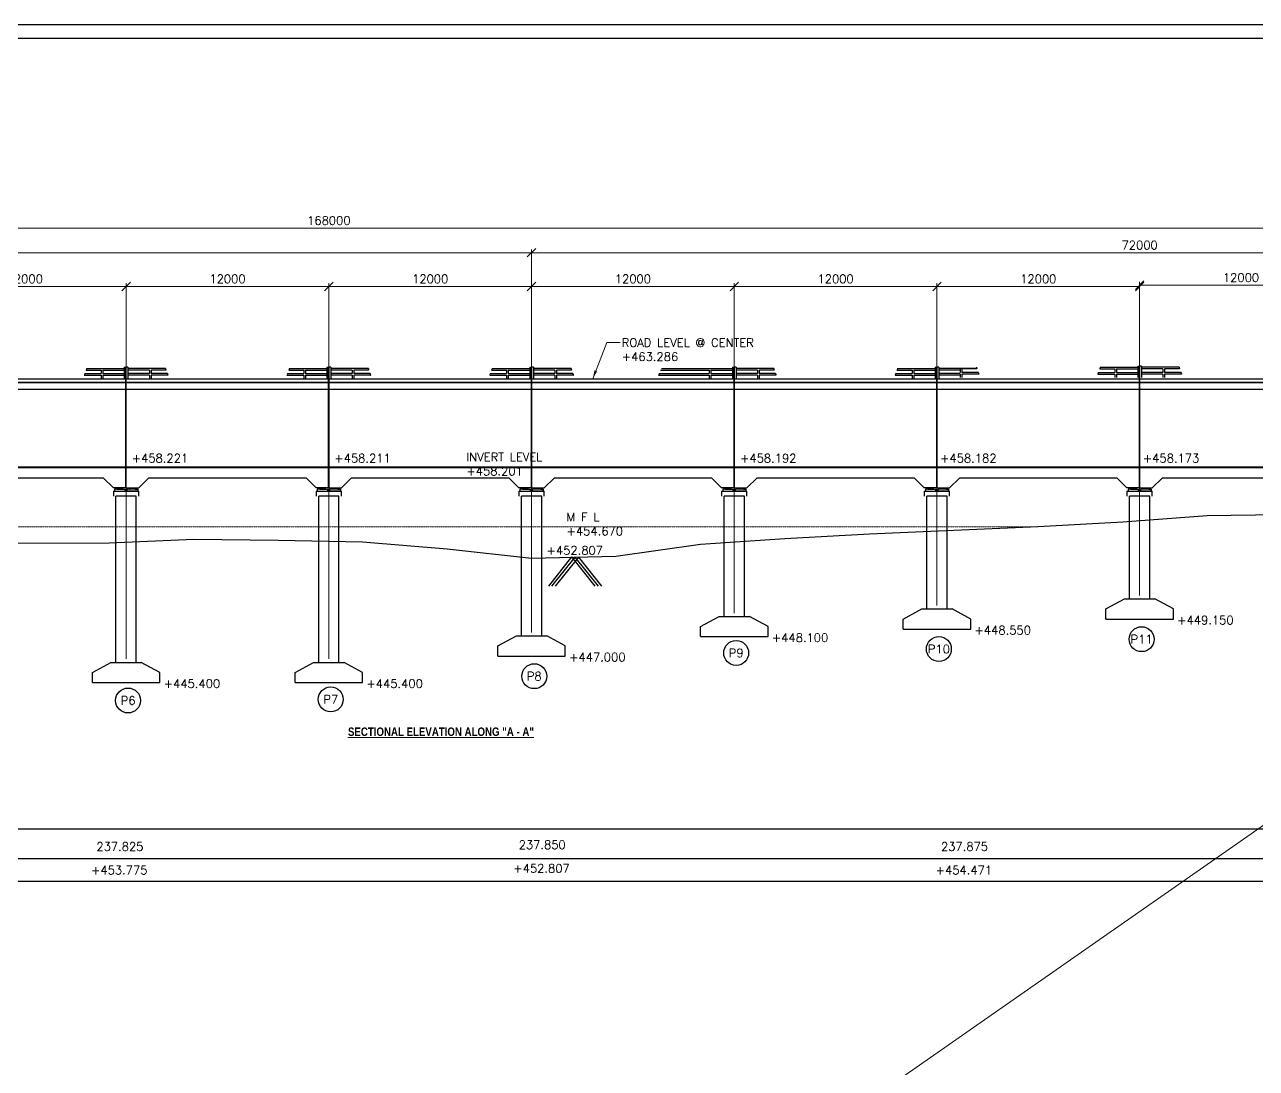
# Model space of a CAD drawing. Header units: millimetres. Extents: x -905235 to 365236, y -24492 to 346419.
# Drawn here: x -800636 to -727718, y 110795 to 172600 of the extents above; entities that cross this region are included whole.
import ezdxf
from ezdxf.enums import TextEntityAlignment as Align

# ---------------------------------------------------------------- set-up
doc = ezdxf.new("R2010")
doc.units = ezdxf.units.MM
doc.header["$LTSCALE"] = 9
doc.linetypes.add('HIDDEN', pattern=[0.375, 0.25, -0.125])
for name, color, linetype, lineweight in [('R_DASHED', 183, 'HIDDEN', 9), ('R_DIMENSION', 8, 'Continuous', 15), ('R_TEXT G', 7, 'Continuous', 18)]:
    doc.layers.add(name, color=color, linetype=linetype, lineweight=lineweight)
doc.layers.add('R_HATCH', color=7, linetype='Continuous', lineweight=15, true_color=0xc7c7c7)
doc.styles.add('ROMANS', font='romans.shx')
doc.dimstyles.new('DIM-200', dxfattribs={"dimscale": 200, "dimtxt": 2.5, "dimasz": 2.5, "dimexe": 1, "dimexo": 1, "dimgap": 1, "dimtad": 1, "dimdec": 0, "dimzin": 0, "dimdsep": 46, "dimtxsty": 'ROMANS', "dimblk": 'OBLIQUE', "dimcen": 1, "dimclrd": 256, "dimclre": 256, "dimclrt": 7, "dimadec": 0, "dimazin": 0, "dimtfac": 1, "dimtdec": 0, "dimtofl": 0, "dimtmove": 0, "dimatfit": 3, "dimfxl": 1, "dimtolj": 1, "dimtzin": 0, "dimlwd": 9, "dimlwe": 9, "dimarcsym": 0})
pattern_1 = [(0, (-2237186.519, 380954.388), (0, 6.985), [5.08, -1.905]), (90, (-2237186.519, 380954.388), (-6.985, 4e-16), [5.08, -1.905])]
pattern_2 = [(0, (-2225186.519, 380954.388), (0, 6.985), [5.08, -1.905]), (90, (-2225186.519, 380954.388), (-6.985, 4e-16), [5.08, -1.905])]
pattern_3 = [(0, (-2213186.519, 380954.388), (0, 6.985), [5.08, -1.905]), (90, (-2213186.519, 380954.388), (-6.985, 4e-16), [5.08, -1.905])]
pattern_4 = [(0, (-2201186.519, 380954.388), (0, 6.985), [5.08, -1.905]), (90, (-2201186.519, 380954.388), (-6.985, 4e-16), [5.08, -1.905])]
pattern_5 = [(0, (-2249186.519, 380954.388), (0, 6.985), [5.08, -1.905]), (90, (-2249186.519, 380954.388), (-6.985, 4e-16), [5.08, -1.905])]
pattern_6 = [(0, (-2261186.519, 380954.388), (0, 6.985), [5.08, -1.905]), (90, (-2261186.519, 380954.388), (-6.985, 4e-16), [5.08, -1.905])]

# ---------------------------------------------------------------- blocks, each defined once
blk = doc.blocks.new('_Oblique')
at = {"color": 0, "linetype": 'ByBlock', "lineweight": -2}
blk.add_line((-0.5, -0.5), (0.5, 0.5), dxfattribs=at)
blk = doc.blocks.new('*D74')
at = {"layer": 'Defpoints', "color": 0}
for p in [(-794628, 157096), (-806628, 134838), (-794628, 134838)]:
    blk.add_point(p, dxfattribs=at)
at = {"layer": 'R_DIMENSION', "lineweight": 9}
for p, q in [((-806628, 135038), (-806628, 157296)), ((-806628, 157096), (-794628, 157096)), ((-794628, 135038), (-794628, 157296))]:
    blk.add_line(p, q, dxfattribs=at)
at = {"layer": 'R_DIMENSION', "lineweight": 9, "xscale": 500, "yscale": 500, "zscale": 500, "rotation": 180}
blk.add_blockref('_Oblique', (-806628, 157096), dxfattribs=at)
at = {"layer": 'R_DIMENSION', "lineweight": 9, "xscale": 500, "yscale": 500, "zscale": 500}
blk.add_blockref('_Oblique', (-794628, 157096), dxfattribs=at)
at = {"layer": 'R_DIMENSION', "color": 7, "insert": (-800628, 157546), "char_height": 500, "attachment_point": 5, "style": 'ROMANS'}
blk.add_mtext('\\A1;12000', dxfattribs=at)
blk = doc.blocks.new('*D75')
at = {"layer": 'Defpoints', "color": 0}
for p in [(-782628, 157096), (-794628, 134838), (-782628, 134838)]:
    blk.add_point(p, dxfattribs=at)
at = {"layer": 'R_DIMENSION', "lineweight": 9}
for p, q in [((-794628, 135038), (-794628, 157296)), ((-794628, 157096), (-782628, 157096)), ((-782628, 135038), (-782628, 157296))]:
    blk.add_line(p, q, dxfattribs=at)
at = {"layer": 'R_DIMENSION', "lineweight": 9, "xscale": 500, "yscale": 500, "zscale": 500, "rotation": 180}
blk.add_blockref('_Oblique', (-794628, 157096), dxfattribs=at)
at = {"layer": 'R_DIMENSION', "lineweight": 9, "xscale": 500, "yscale": 500, "zscale": 500}
blk.add_blockref('_Oblique', (-782628, 157096), dxfattribs=at)
at = {"layer": 'R_DIMENSION', "color": 7, "insert": (-788628, 157546), "char_height": 500, "attachment_point": 5, "style": 'ROMANS'}
blk.add_mtext('\\A1;12000', dxfattribs=at)
blk = doc.blocks.new('*D76')
at = {"layer": 'Defpoints', "color": 0}
for p in [(-770628, 157096), (-770628, 136407), (-782628, 134838)]:
    blk.add_point(p, dxfattribs=at)
at = {"layer": 'R_DIMENSION', "lineweight": 9}
for p, q in [((-782628, 135038), (-782628, 157296)), ((-782628, 157096), (-770628, 157096)), ((-770628, 136607), (-770628, 157296))]:
    blk.add_line(p, q, dxfattribs=at)
at = {"layer": 'R_DIMENSION', "lineweight": 9, "xscale": 500, "yscale": 500, "zscale": 500, "rotation": 180}
blk.add_blockref('_Oblique', (-782628, 157096), dxfattribs=at)
at = {"layer": 'R_DIMENSION', "lineweight": 9, "xscale": 500, "yscale": 500, "zscale": 500}
blk.add_blockref('_Oblique', (-770628, 157096), dxfattribs=at)
at = {"layer": 'R_DIMENSION', "color": 7, "insert": (-776628, 157546), "char_height": 500, "attachment_point": 5, "style": 'ROMANS'}
blk.add_mtext('\\A1;12000', dxfattribs=at)
blk = doc.blocks.new('*D77')
at = {"layer": 'Defpoints', "color": 0}
for p in [(-758628, 157096), (-758628, 137559), (-770628, 136407)]:
    blk.add_point(p, dxfattribs=at)
at = {"layer": 'R_DIMENSION', "lineweight": 9}
for p, q in [((-770628, 136607), (-770628, 157296)), ((-770628, 157096), (-758628, 157096)), ((-758628, 137759), (-758628, 157296))]:
    blk.add_line(p, q, dxfattribs=at)
at = {"layer": 'R_DIMENSION', "lineweight": 9, "xscale": 500, "yscale": 500, "zscale": 500, "rotation": 180}
blk.add_blockref('_Oblique', (-770628, 157096), dxfattribs=at)
at = {"layer": 'R_DIMENSION', "lineweight": 9, "xscale": 500, "yscale": 500, "zscale": 500}
blk.add_blockref('_Oblique', (-758628, 157096), dxfattribs=at)
at = {"layer": 'R_DIMENSION', "color": 7, "insert": (-764628, 157546), "char_height": 500, "attachment_point": 5, "style": 'ROMANS'}
blk.add_mtext('\\A1;12000', dxfattribs=at)
blk = doc.blocks.new('*D78')
at = {"layer": 'Defpoints', "color": 0}
for p in [(-758628, 157096), (-758628, 137559), (-770628, 136407)]:
    blk.add_point(p, dxfattribs=at)
at = {"layer": 'R_DIMENSION', "lineweight": 9}
for p, q in [((-770628, 136607), (-770628, 157296)), ((-770628, 157096), (-758628, 157096)), ((-758628, 137759), (-758628, 157296))]:
    blk.add_line(p, q, dxfattribs=at)
at = {"layer": 'R_DIMENSION', "lineweight": 9, "xscale": 500, "yscale": 500, "zscale": 500, "rotation": 180}
blk.add_blockref('_Oblique', (-770628, 157096), dxfattribs=at)
at = {"layer": 'R_DIMENSION', "lineweight": 9, "xscale": 500, "yscale": 500, "zscale": 500}
blk.add_blockref('_Oblique', (-758628, 157096), dxfattribs=at)
at = {"layer": 'R_DIMENSION', "color": 7, "insert": (-764628, 157546), "char_height": 500, "attachment_point": 5, "style": 'ROMANS'}
blk.add_mtext('\\A1;12000', dxfattribs=at)
blk = doc.blocks.new('*D79')
at = {"layer": 'Defpoints', "color": 0}
for p in [(-746628, 157096), (-746628, 138000), (-758628, 137559)]:
    blk.add_point(p, dxfattribs=at)
at = {"layer": 'R_DIMENSION', "lineweight": 9}
for p, q in [((-758628, 137759), (-758628, 157296)), ((-758628, 157096), (-746628, 157096)), ((-746628, 138200), (-746628, 157296))]:
    blk.add_line(p, q, dxfattribs=at)
at = {"layer": 'R_DIMENSION', "lineweight": 9, "xscale": 500, "yscale": 500, "zscale": 500, "rotation": 180}
blk.add_blockref('_Oblique', (-758628, 157096), dxfattribs=at)
at = {"layer": 'R_DIMENSION', "lineweight": 9, "xscale": 500, "yscale": 500, "zscale": 500}
blk.add_blockref('_Oblique', (-746628, 157096), dxfattribs=at)
at = {"layer": 'R_DIMENSION', "color": 7, "insert": (-752628, 157546), "char_height": 500, "attachment_point": 5, "style": 'ROMANS'}
blk.add_mtext('\\A1;12000', dxfattribs=at)
blk = doc.blocks.new('*D80')
at = {"layer": 'Defpoints', "color": 0}
for p in [(-734628, 157096), (-734628, 138597), (-746628, 138000)]:
    blk.add_point(p, dxfattribs=at)
at = {"layer": 'R_DIMENSION', "lineweight": 9}
for p, q in [((-746628, 138200), (-746628, 157296)), ((-746628, 157096), (-734628, 157096)), ((-734628, 138797), (-734628, 157296))]:
    blk.add_line(p, q, dxfattribs=at)
at = {"layer": 'R_DIMENSION', "lineweight": 9, "xscale": 500, "yscale": 500, "zscale": 500, "rotation": 180}
blk.add_blockref('_Oblique', (-746628, 157096), dxfattribs=at)
at = {"layer": 'R_DIMENSION', "lineweight": 9, "xscale": 500, "yscale": 500, "zscale": 500}
blk.add_blockref('_Oblique', (-734628, 157096), dxfattribs=at)
at = {"layer": 'R_DIMENSION', "color": 7, "insert": (-740628, 157546), "char_height": 500, "attachment_point": 5, "style": 'ROMANS'}
blk.add_mtext('\\A1;12000', dxfattribs=at)
blk = doc.blocks.new('*D81')
at = {"layer": 'Defpoints', "color": 0}
for p in [(-722628, 157171), (-734628, 138597), (-722628, 139032)]:
    blk.add_point(p, dxfattribs=at)
at = {"layer": 'R_DIMENSION', "lineweight": 9}
for p, q in [((-734628, 138797), (-734628, 157371)), ((-734628, 157171), (-722628, 157171)), ((-722628, 139232), (-722628, 157371))]:
    blk.add_line(p, q, dxfattribs=at)
at = {"layer": 'R_DIMENSION', "lineweight": 9, "xscale": 500, "yscale": 500, "zscale": 500, "rotation": 180}
blk.add_blockref('_Oblique', (-734628, 157171), dxfattribs=at)
at = {"layer": 'R_DIMENSION', "lineweight": 9, "xscale": 500, "yscale": 500, "zscale": 500}
blk.add_blockref('_Oblique', (-722628, 157171), dxfattribs=at)
at = {"layer": 'R_DIMENSION', "color": 7, "insert": (-728628, 157621), "char_height": 500, "attachment_point": 5, "style": 'ROMANS'}
blk.add_mtext('\\A1;12000', dxfattribs=at)
blk = doc.blocks.new('*D93')
at = {"layer": 'Defpoints', "color": 0}
for p in [(-698628, 160548), (-866628, 144970), (-698628, 144970)]:
    blk.add_point(p, dxfattribs=at)
at = {"layer": 'R_DIMENSION', "lineweight": 9}
for p, q in [((-866628, 145170), (-866628, 160748)), ((-866628, 160548), (-698628, 160548)), ((-698628, 145170), (-698628, 160748))]:
    blk.add_line(p, q, dxfattribs=at)
at = {"layer": 'R_DIMENSION', "lineweight": 9, "xscale": 500, "yscale": 500, "zscale": 500, "rotation": 180}
blk.add_blockref('_Oblique', (-866628, 160548), dxfattribs=at)
at = {"layer": 'R_DIMENSION', "lineweight": 9, "xscale": 500, "yscale": 500, "zscale": 500}
blk.add_blockref('_Oblique', (-698628, 160548), dxfattribs=at)
at = {"layer": 'R_DIMENSION', "color": 7, "insert": (-782628, 160998), "char_height": 500, "attachment_point": 5, "style": 'ROMANS'}
blk.add_mtext('\\A1;168000', dxfattribs=at)
blk = doc.blocks.new('*D66')
at = {"layer": 'Defpoints', "color": 0}
for p in [(-770628, 159092), (-866628, 144970), (-770628, 136407)]:
    blk.add_point(p, dxfattribs=at)
at = {"layer": 'R_DIMENSION', "lineweight": 9}
for p, q in [((-866628, 145170), (-866628, 159292)), ((-866628, 159092), (-770628, 159092)), ((-770628, 136607), (-770628, 159292))]:
    blk.add_line(p, q, dxfattribs=at)
at = {"layer": 'R_DIMENSION', "lineweight": 9, "xscale": 500, "yscale": 500, "zscale": 500, "rotation": 180}
blk.add_blockref('_Oblique', (-866628, 159092), dxfattribs=at)
at = {"layer": 'R_DIMENSION', "lineweight": 9, "xscale": 500, "yscale": 500, "zscale": 500}
blk.add_blockref('_Oblique', (-770628, 159092), dxfattribs=at)
at = {"layer": 'R_DIMENSION', "color": 7, "insert": (-818628, 159542), "char_height": 500, "attachment_point": 5, "style": 'ROMANS'}
blk.add_mtext('\\A1;96000', dxfattribs=at)
blk = doc.blocks.new('*D67')
at = {"layer": 'Defpoints', "color": 0}
for p in [(-770628, 159092), (-698628, 144970), (-770628, 136407)]:
    blk.add_point(p, dxfattribs=at)
at = {"layer": 'R_DIMENSION', "lineweight": 9}
for p, q in [((-770628, 136607), (-770628, 159292)), ((-698628, 159092), (-770628, 159092)), ((-698628, 145170), (-698628, 159292))]:
    blk.add_line(p, q, dxfattribs=at)
at = {"layer": 'R_DIMENSION', "lineweight": 9, "xscale": 500, "yscale": 500, "zscale": 500, "rotation": 180}
blk.add_blockref('_Oblique', (-770628, 159092), dxfattribs=at)
at = {"layer": 'R_DIMENSION', "lineweight": 9, "xscale": 500, "yscale": 500, "zscale": 500}
blk.add_blockref('_Oblique', (-698628, 159092), dxfattribs=at)
at = {"layer": 'R_DIMENSION', "color": 7, "insert": (-734628, 159542), "char_height": 500, "attachment_point": 5, "style": 'ROMANS'}
blk.add_mtext('\\A1;72000', dxfattribs=at)

msp = doc.modelspace()

# ---------------------------------------------------------------- hatches: boundary and pattern name
at = {"layer": 'R_HATCH'}
h = msp.add_hatch(dxfattribs=at)
h.set_pattern_fill('ANGLE', color=256)
h.set_pattern_definition(pattern_6)
h.paths.add_polyline_path([(-794843, 145083.7), (-794843, 145169.7), (-795163, 145169.7), (-795163, 145083.7)])
h = msp.add_hatch(dxfattribs=at)
h.set_pattern_fill('ANGLE', color=256)
h.set_pattern_definition(pattern_6)
h.paths.add_polyline_path([(-794093, 145083.7), (-794093, 145169.7), (-794413, 145169.7), (-794413, 145083.7)])
h = msp.add_hatch(dxfattribs=at)
h.set_pattern_fill('ANGLE', color=256)
h.set_pattern_definition(pattern_5)
h.paths.add_polyline_path([(-782843, 145083.7), (-782843, 145169.7), (-783163, 145169.7), (-783163, 145083.7)])
h = msp.add_hatch(dxfattribs=at)
h.set_pattern_fill('ANGLE', color=256)
h.set_pattern_definition(pattern_5)
h.paths.add_polyline_path([(-782093, 145083.7), (-782093, 145169.7), (-782413, 145169.7), (-782413, 145083.7)])
h = msp.add_hatch(dxfattribs=at)
h.set_pattern_fill('ANGLE', color=256)
h.set_pattern_definition(pattern_1)
h.paths.add_polyline_path([(-770843, 145083.7), (-770843, 145169.7), (-771163, 145169.7), (-771163, 145083.7)])
h = msp.add_hatch(dxfattribs=at)
h.set_pattern_fill('ANGLE', color=256)
h.set_pattern_definition(pattern_1)
h.paths.add_polyline_path([(-770093, 145083.7), (-770093, 145169.7), (-770413, 145169.7), (-770413, 145083.7)])
h = msp.add_hatch(dxfattribs=at)
h.set_pattern_fill('ANGLE', color=256)
h.set_pattern_definition(pattern_2)
h.paths.add_polyline_path([(-758843, 145083.7), (-758843, 145169.7), (-759163, 145169.7), (-759163, 145083.7)])
h = msp.add_hatch(dxfattribs=at)
h.set_pattern_fill('ANGLE', color=256)
h.set_pattern_definition(pattern_2)
h.paths.add_polyline_path([(-758093, 145083.7), (-758093, 145169.7), (-758413, 145169.7), (-758413, 145083.7)])
h = msp.add_hatch(dxfattribs=at)
h.set_pattern_fill('ANGLE', color=256)
h.set_pattern_definition(pattern_3)
h.paths.add_polyline_path([(-746843, 145083.7), (-746843, 145169.7), (-747163, 145169.7), (-747163, 145083.7)])
h = msp.add_hatch(dxfattribs=at)
h.set_pattern_fill('ANGLE', color=256)
h.set_pattern_definition(pattern_3)
h.paths.add_polyline_path([(-746093, 145083.7), (-746093, 145169.7), (-746413, 145169.7), (-746413, 145083.7)])
h = msp.add_hatch(dxfattribs=at)
h.set_pattern_fill('ANGLE', color=256)
h.set_pattern_definition(pattern_4)
h.paths.add_polyline_path([(-734843, 145083.7), (-734843, 145169.7), (-735163, 145169.7), (-735163, 145083.7)])
h = msp.add_hatch(dxfattribs=at)
h.set_pattern_fill('ANGLE', color=256)
h.set_pattern_definition(pattern_4)
h.paths.add_polyline_path([(-734093, 145083.7), (-734093, 145169.7), (-734413, 145169.7), (-734413, 145083.7)])

# ---------------------------------------------------------------- linework, layer by layer
for p, q in [((-796104, 152134.7), (-796104, 151934.7)), ((-796104, 151834.7), (-796104, 151634.7)), ((-796004, 152134.7), (-796004, 151934.7)), ((-796004, 151834.7), (-796004, 151634.7)), ((-794638, 145169.7), (-794638, 152309.7)), ((-794618, 145169.7), (-794618, 152309.7)), ((-793252, 152134.7), (-793252, 151934.7)), ((-793252, 151834.7), (-793252, 151634.7)), ((-793152, 152134.7), (-793152, 151934.7)), ((-793152, 151834.7), (-793152, 151634.7)), ((-784104, 152134.7), (-784104, 151934.7)), ((-784104, 151834.7), (-784104, 151634.7)), ((-784004, 152134.7), (-784004, 151934.7)), ((-784004, 151834.7), (-784004, 151634.7)), ((-782638, 145169.7), (-782638, 152309.7)), ((-782618, 145169.7), (-782618, 152309.7)), ((-781252, 152134.7), (-781252, 151934.7)), ((-781252, 151834.7), (-781252, 151634.7)), ((-781152, 152134.7), (-781152, 151934.7)), ((-781152, 151834.7), (-781152, 151634.7)), ((-772104, 152134.7), (-772104, 151934.7)), ((-772104, 151834.7), (-772104, 151634.7)), ((-772004, 152134.7), (-772004, 151934.7)), ((-772004, 151834.7), (-772004, 151634.7)), ((-770638, 145169.7), (-770638, 152309.7)), ((-770618, 145169.7), (-770618, 152309.7)), ((-769252, 152134.7), (-769252, 151934.7)), ((-769252, 151834.7), (-769252, 151634.7)), ((-769152, 152134.7), (-769152, 151934.7)), ((-769152, 151834.7), (-769152, 151634.7)), ((-760104, 152134.7), (-760104, 151934.7)), ((-760104, 151834.7), (-760104, 151634.7)), ((-760004, 152134.7), (-760004, 151934.7)), ((-760004, 151834.7), (-760004, 151634.7)), ((-758638, 145169.7), (-758638, 152309.7)), ((-758618, 145169.7), (-758618, 152309.7)), ((-757252, 152134.7), (-757252, 151934.7)), ((-757252, 151834.7), (-757252, 151634.7)), ((-757152, 152134.7), (-757152, 151934.7)), ((-757152, 151834.7), (-757152, 151634.7)), ((-748104, 152134.7), (-748104, 151934.7)), ((-748104, 151834.7), (-748104, 151634.7)), ((-748004, 152134.7), (-748004, 151934.7)), ((-748004, 151834.7), (-748004, 151634.7)), ((-746638, 145169.7), (-746638, 152309.7)), ((-746618, 145169.7), (-746618, 152309.7)), ((-745252, 152209.7), (-745252, 152009.7)), ((-745252, 151909.7), (-745252, 151709.7)), ((-745152, 152209.7), (-745152, 152009.7)), ((-745152, 151909.7), (-745152, 151709.7)), ((-736104, 152209.7), (-736104, 152009.7)), ((-736104, 151909.7), (-736104, 151709.7)), ((-736004, 152209.7), (-736004, 152009.7)), ((-736004, 151909.7), (-736004, 151709.7)), ((-734638, 145169.7), (-734638, 152384.7)), ((-734618, 145169.7), (-734618, 152384.7)), ((-733252, 152209.7), (-733252, 152009.7)), ((-733252, 151909.7), (-733252, 151709.7)), ((-733152, 152209.7), (-733152, 152009.7)), ((-733152, 151909.7), (-733152, 151709.7)), ((-866628, 151434.7), (-698638, 151434.7)), ((-866628, 151409.7), (-698638, 151409.7)), ((-866628, 151009.7), (-698638, 151009.7)), ((-866628, 146409.7), (-698638, 146409.7)), ((-866628, 146369.7), (-698638, 146369.7)), ((-805278, 145769.7), (-795978, 145769.7)), ((-795978, 145769.7), (-795378, 145169.7)), ((-794638, 145169.7), (-795378, 145169.7)), ((-795163, 145083.7), (-795163, 145169.7)), ((-795163, 145169.7), (-794843, 145169.7)), ((-794843, 145169.7), (-794843, 145083.7)), ((-794618, 145169.7), (-793878, 145169.7)), ((-794413, 145169.7), (-794413, 145083.7)), ((-794093, 145083.7), (-794093, 145169.7)), ((-793278, 145769.7), (-793878, 145169.7)), ((-793278, 145769.7), (-783978, 145769.7)), ((-783978, 145769.7), (-783378, 145169.7)), ((-782638, 145169.7), (-783378, 145169.7)), ((-783163, 145083.7), (-783163, 145169.7)), ((-783163, 145169.7), (-782843, 145169.7)), ((-782843, 145169.7), (-782843, 145083.7)), ((-782618, 145169.7), (-781878, 145169.7)), ((-782413, 145169.7), (-782413, 145083.7)), ((-782093, 145083.7), (-782093, 145169.7)), ((-781278, 145769.7), (-781878, 145169.7)), ((-781278, 145769.7), (-771978, 145769.7)), ((-771978, 145769.7), (-771378, 145169.7)), ((-770638, 145169.7), (-771378, 145169.7)), ((-771163, 145083.7), (-771163, 145169.7)), ((-771163, 145169.7), (-770843, 145169.7)), ((-770843, 145169.7), (-770843, 145083.7)), ((-770618, 145169.7), (-769878, 145169.7)), ((-770413, 145169.7), (-770413, 145083.7)), ((-770093, 145083.7), (-770093, 145169.7)), ((-769278, 145769.7), (-769878, 145169.7)), ((-769278, 145769.7), (-759978, 145769.7)), ((-759978, 145769.7), (-759378, 145169.7)), ((-758638, 145169.7), (-759378, 145169.7)), ((-759163, 145083.7), (-759163, 145169.7)), ((-759163, 145169.7), (-758843, 145169.7)), ((-758843, 145169.7), (-758843, 145083.7)), ((-758618, 145169.7), (-757878, 145169.7)), ((-758413, 145169.7), (-758413, 145083.7)), ((-758093, 145083.7), (-758093, 145169.7)), ((-757278, 145769.7), (-757878, 145169.7)), ((-757278, 145769.7), (-747978, 145769.7)), ((-747978, 145769.7), (-747378, 145169.7)), ((-746638, 145169.7), (-747378, 145169.7)), ((-747163, 145083.7), (-747163, 145169.7)), ((-747163, 145169.7), (-746843, 145169.7)), ((-746843, 145169.7), (-746843, 145083.7)), ((-746618, 145169.7), (-745878, 145169.7)), ((-746413, 145169.7), (-746413, 145083.7)), ((-746093, 145083.7), (-746093, 145169.7)), ((-745278, 145769.7), (-745878, 145169.7)), ((-745278, 145769.7), (-735978, 145769.7)), ((-735978, 145769.7), (-735378, 145169.7)), ((-734638, 145169.7), (-735378, 145169.7)), ((-735163, 145083.7), (-735163, 145169.7)), ((-735163, 145169.7), (-734843, 145169.7)), ((-734843, 145169.7), (-734843, 145083.7)), ((-734618, 145169.7), (-733878, 145169.7)), ((-734413, 145169.7), (-734413, 145083.7)), ((-734093, 145083.7), (-734093, 145169.7)), ((-733278, 145769.7), (-733878, 145169.7)), ((-733278, 145769.7), (-723978, 145769.7)), ((-795378, 144969.7), (-793878, 144969.7)), ((-795378, 144969.7), (-795378, 144669.7)), ((-795313, 145089.7), (-795313, 144969.7)), ((-795169, 145089.7), (-795313, 145089.7)), ((-795313, 144969.7), (-794693, 144969.7)), ((-795228, 134837.8), (-795228, 144669.7)), ((-794028, 144669.7), (-795228, 144669.7)), ((-795169, 145089.7), (-795163, 145083.7)), ((-795163, 145083.7), (-794843, 145083.7)), ((-794837, 145089.7), (-794843, 145083.7)), ((-794837, 145089.7), (-794693, 145089.7)), ((-794693, 144969.7), (-794693, 145089.7)), ((-794563, 144969.7), (-794563, 145089.7)), ((-794419, 145089.7), (-794563, 145089.7)), ((-793943, 144969.7), (-794563, 144969.7)), ((-794419, 145089.7), (-794413, 145083.7)), ((-794093, 145083.7), (-794413, 145083.7)), ((-794087, 145089.7), (-794093, 145083.7)), ((-794087, 145089.7), (-793943, 145089.7)), ((-794028, 134837.8), (-794028, 144669.7)), ((-793943, 145089.7), (-793943, 144969.7)), ((-793878, 144669.7), (-793878, 144969.7)), ((-783378, 144969.7), (-781878, 144969.7)), ((-783378, 144969.7), (-783378, 144669.7)), ((-783313, 145089.7), (-783313, 144969.7)), ((-783169, 145089.7), (-783313, 145089.7)), ((-783313, 144969.7), (-782693, 144969.7)), ((-783228, 134837.8), (-783228, 144669.7)), ((-782028, 144669.7), (-783228, 144669.7)), ((-783169, 145089.7), (-783163, 145083.7)), ((-783163, 145083.7), (-782843, 145083.7)), ((-782837, 145089.7), (-782843, 145083.7)), ((-782837, 145089.7), (-782693, 145089.7)), ((-782693, 144969.7), (-782693, 145089.7)), ((-782563, 144969.7), (-782563, 145089.7)), ((-782419, 145089.7), (-782563, 145089.7)), ((-781943, 144969.7), (-782563, 144969.7)), ((-782419, 145089.7), (-782413, 145083.7)), ((-782093, 145083.7), (-782413, 145083.7)), ((-782087, 145089.7), (-782093, 145083.7)), ((-782087, 145089.7), (-781943, 145089.7)), ((-782028, 134837.8), (-782028, 144669.7)), ((-781943, 145089.7), (-781943, 144969.7)), ((-781878, 144669.7), (-781878, 144969.7)), ((-771378, 144969.7), (-769878, 144969.7)), ((-771378, 144969.7), (-771378, 144669.7)), ((-771313, 145089.7), (-771313, 144969.7)), ((-771169, 145089.7), (-771313, 145089.7)), ((-771313, 144969.7), (-770693, 144969.7)), ((-771228, 136406.7), (-771228, 144669.7)), ((-770028, 144669.7), (-771228, 144669.7)), ((-771169, 145089.7), (-771163, 145083.7)), ((-771163, 145083.7), (-770843, 145083.7)), ((-770837, 145089.7), (-770843, 145083.7)), ((-770837, 145089.7), (-770693, 145089.7)), ((-770693, 144969.7), (-770693, 145089.7)), ((-770563, 144969.7), (-770563, 145089.7)), ((-770419, 145089.7), (-770563, 145089.7)), ((-769943, 144969.7), (-770563, 144969.7)), ((-770419, 145089.7), (-770413, 145083.7)), ((-770093, 145083.7), (-770413, 145083.7)), ((-770087, 145089.7), (-770093, 145083.7)), ((-770087, 145089.7), (-769943, 145089.7)), ((-770028, 136406.7), (-770028, 144669.7)), ((-769943, 145089.7), (-769943, 144969.7)), ((-769878, 144669.7), (-769878, 144969.7)), ((-759378, 144969.7), (-757878, 144969.7)), ((-759378, 144969.7), (-759378, 144669.7)), ((-759313, 145089.7), (-759313, 144969.7)), ((-759169, 145089.7), (-759313, 145089.7)), ((-759313, 144969.7), (-758693, 144969.7)), ((-759228, 137559), (-759228, 144669.7)), ((-758028, 144669.7), (-759228, 144669.7)), ((-759169, 145089.7), (-759163, 145083.7)), ((-759163, 145083.7), (-758843, 145083.7)), ((-758837, 145089.7), (-758843, 145083.7)), ((-758837, 145089.7), (-758693, 145089.7)), ((-758693, 144969.7), (-758693, 145089.7)), ((-758563, 144969.7), (-758563, 145089.7)), ((-758419, 145089.7), (-758563, 145089.7)), ((-757943, 144969.7), (-758563, 144969.7)), ((-758419, 145089.7), (-758413, 145083.7)), ((-758093, 145083.7), (-758413, 145083.7)), ((-758087, 145089.7), (-758093, 145083.7)), ((-758087, 145089.7), (-757943, 145089.7)), ((-758028, 137559), (-758028, 144669.7)), ((-757943, 145089.7), (-757943, 144969.7)), ((-757878, 144669.7), (-757878, 144969.7)), ((-747378, 144969.7), (-745878, 144969.7)), ((-747378, 144969.7), (-747378, 144669.7)), ((-747313, 145089.7), (-747313, 144969.7)), ((-747169, 145089.7), (-747313, 145089.7)), ((-747313, 144969.7), (-746693, 144969.7)), ((-747228, 137999.7), (-747228, 144669.7)), ((-746028, 144669.7), (-747228, 144669.7)), ((-747169, 145089.7), (-747163, 145083.7)), ((-747163, 145083.7), (-746843, 145083.7)), ((-746837, 145089.7), (-746843, 145083.7)), ((-746837, 145089.7), (-746693, 145089.7)), ((-746693, 144969.7), (-746693, 145089.7)), ((-746563, 144969.7), (-746563, 145089.7)), ((-746419, 145089.7), (-746563, 145089.7)), ((-745943, 144969.7), (-746563, 144969.7)), ((-746419, 145089.7), (-746413, 145083.7)), ((-746093, 145083.7), (-746413, 145083.7)), ((-746087, 145089.7), (-746093, 145083.7)), ((-746087, 145089.7), (-745943, 145089.7)), ((-746028, 137999.7), (-746028, 144669.7)), ((-745943, 145089.7), (-745943, 144969.7)), ((-745878, 144669.7), (-745878, 144969.7)), ((-735378, 144969.7), (-733878, 144969.7)), ((-735378, 144969.7), (-735378, 144669.7)), ((-735313, 145089.7), (-735313, 144969.7)), ((-735169, 145089.7), (-735313, 145089.7)), ((-735313, 144969.7), (-734693, 144969.7)), ((-735228, 138596.8), (-735228, 144669.7)), ((-734028, 144669.7), (-735228, 144669.7)), ((-735169, 145089.7), (-735163, 145083.7)), ((-735163, 145083.7), (-734843, 145083.7)), ((-734837, 145089.7), (-734843, 145083.7)), ((-734837, 145089.7), (-734693, 145089.7)), ((-734693, 144969.7), (-734693, 145089.7)), ((-734563, 144969.7), (-734563, 145089.7)), ((-734419, 145089.7), (-734563, 145089.7)), ((-733943, 144969.7), (-734563, 144969.7)), ((-734419, 145089.7), (-734413, 145083.7)), ((-734093, 145083.7), (-734413, 145083.7)), ((-734087, 145089.7), (-734093, 145083.7)), ((-734087, 145089.7), (-733943, 145089.7)), ((-734028, 138596.8), (-734028, 144669.7)), ((-733943, 145089.7), (-733943, 144969.7)), ((-733878, 144669.7), (-733878, 144969.7)), ((-769606.5, 139351.8), (-768233, 141076.4)), ((-769420.3, 139348.8), (-768046.8, 141073.4)), ((-769206, 139345.3), (-767832.6, 141069.9)), ((-766859.6, 139351.8), (-768233, 141076.4)), ((-766673.4, 139348.8), (-768046.8, 141073.4)), ((-766459.2, 139345.3), (-767832.6, 141069.9)), ((-736628, 137996.8), (-735528, 138596.8)), ((-735528, 138596.8), (-733728, 138596.8)), ((-732628, 137996.8), (-733728, 138596.8)), ((-748628, 137399.7), (-747528, 137999.7)), ((-747528, 137999.7), (-745728, 137999.7)), ((-744628, 137399.7), (-745728, 137999.7)), ((-736628, 137396.8), (-736628, 137996.8)), ((-732628, 137396.8), (-732628, 137996.8)), ((-760628, 136959), (-759528, 137559)), ((-759528, 137559), (-757728, 137559)), ((-756628, 136959), (-757728, 137559)), ((-748628, 136799.7), (-748628, 137399.7)), ((-744628, 136799.7), (-744628, 137399.7)), ((-736628, 137396.8), (-732628, 137396.8)), ((-772628, 135806.7), (-771528, 136406.7)), ((-771528, 136406.7), (-769728, 136406.7)), ((-768628, 135806.7), (-769728, 136406.7)), ((-760628, 136359), (-760628, 136959)), ((-760628, 136359), (-756628, 136359)), ((-756628, 136359), (-756628, 136959)), ((-748628, 136799.7), (-744628, 136799.7)), ((-772628, 135206.7), (-772628, 135806.7)), ((-768628, 135206.7), (-768628, 135806.7)), ((-772628, 135206.7), (-768628, 135206.7)), ((-796628, 134237.8), (-795528, 134837.8)), ((-796628, 133637.8), (-796628, 134237.8)), ((-795528, 134837.8), (-793728, 134837.8)), ((-792628, 134237.8), (-793728, 134837.8)), ((-792628, 133637.8), (-792628, 134237.8)), ((-784628, 134237.8), (-783528, 134837.8)), ((-784628, 133637.8), (-784628, 134237.8)), ((-783528, 134837.8), (-781728, 134837.8)), ((-780628, 134237.8), (-781728, 134837.8)), ((-780628, 133637.8), (-780628, 134237.8)), ((-796628, 133637.8), (-792628, 133637.8)), ((-784628, 133637.8), (-780628, 133637.8)), ((-684241, 124964.8), (-889488.8, 124964.8)), ((-684241, 123198.2), (-889488.8, 123198.2)), ((-684241, 121867.5), (-889488.8, 121867.5))]:
    msp.add_line(p, q)
for points in [[(-905234.8, 172599.7), (-659690.3, 172599.7), (-659690.3, 1087.4), (-905234.8, 1087.4)], [(-904434.8, 171799.7), (-660490.3, 171799.7), (-660490.3, 1887.4), (-904434.8, 1887.4)]]:
    msp.add_lwpolyline(points, close=True)
for points in [[(-797105.1, 151834.7), (-796104, 151834.7)], [(-797079.8, 151934.7), (-796104, 151934.7)], [(-796993, 152134.7), (-796104, 152134.7)], [(-796967.7, 152234.7), (-794738, 152234.7)], [(-796004, 152134.7), (-794738, 152134.7)], [(-796004, 151934.7), (-794738, 151934.7)], [(-796004, 151834.7), (-794738, 151834.7)], [(-794738, 152309.7), (-794738, 151634.7)], [(-794518, 152309.7), (-794518, 151634.7)], [(-792288.2, 152234.7), (-794518, 152234.7)], [(-793252, 152134.7), (-794518, 152134.7)], [(-793252, 151934.7), (-794518, 151934.7)], [(-793252, 151834.7), (-794518, 151834.7)], [(-792262.9, 152134.7), (-793152, 152134.7)], [(-792176.1, 151934.7), (-793152, 151934.7)], [(-792150.8, 151834.7), (-793152, 151834.7)], [(-785105.1, 151834.7), (-784104, 151834.7)], [(-785079.8, 151934.7), (-784104, 151934.7)], [(-784993, 152134.7), (-784104, 152134.7)], [(-784967.7, 152234.7), (-782738, 152234.7)], [(-784004, 152134.7), (-782738, 152134.7)], [(-784004, 151934.7), (-782738, 151934.7)], [(-784004, 151834.7), (-782738, 151834.7)], [(-782738, 152309.7), (-782738, 151634.7)], [(-782518, 152309.7), (-782518, 151634.7)], [(-780288.2, 152234.7), (-782518, 152234.7)], [(-781252, 152134.7), (-782518, 152134.7)], [(-781252, 151934.7), (-782518, 151934.7)], [(-781252, 151834.7), (-782518, 151834.7)], [(-780262.9, 152134.7), (-781152, 152134.7)], [(-780176.1, 151934.7), (-781152, 151934.7)], [(-780150.8, 151834.7), (-781152, 151834.7)], [(-773105.1, 151834.7), (-772104, 151834.7)], [(-773079.8, 151934.7), (-772104, 151934.7)], [(-772993, 152134.7), (-772104, 152134.7)], [(-772967.7, 152234.7), (-770738, 152234.7)], [(-772004, 152134.7), (-770738, 152134.7)], [(-772004, 151934.7), (-770738, 151934.7)], [(-772004, 151834.7), (-770738, 151834.7)], [(-770738, 152309.7), (-770738, 151634.7)], [(-770518, 152309.7), (-770518, 151634.7)], [(-768288.2, 152234.7), (-770518, 152234.7)], [(-769252, 152134.7), (-770518, 152134.7)], [(-769252, 151934.7), (-770518, 151934.7)], [(-769252, 151834.7), (-770518, 151834.7)], [(-768262.9, 152134.7), (-769152, 152134.7)], [(-768176.1, 151934.7), (-769152, 151934.7)], [(-768150.8, 151834.7), (-769152, 151834.7)], [(-763105.1, 151834.7), (-760104, 151834.7)], [(-763079.8, 151934.7), (-760104, 151934.7)], [(-762993, 152134.7), (-760104, 152134.7)], [(-762941.2, 152234.7), (-758738, 152234.7)], [(-760004, 152134.7), (-758738, 152134.7)], [(-760004, 151934.7), (-758738, 151934.7)], [(-760004, 151834.7), (-758738, 151834.7)], [(-758738, 152309.7), (-758738, 151634.7)], [(-758518, 152309.7), (-758518, 151634.7)], [(-756288.2, 152234.7), (-758518, 152234.7)], [(-757252, 152134.7), (-758518, 152134.7)], [(-757252, 151934.7), (-758518, 151934.7)], [(-757252, 151834.7), (-758518, 151834.7)], [(-756262.9, 152134.7), (-757152, 152134.7)], [(-756176.1, 151934.7), (-757152, 151934.7)], [(-756150.8, 151834.7), (-757152, 151834.7)], [(-749105.1, 151834.7), (-748104, 151834.7)], [(-749079.8, 151934.7), (-748104, 151934.7)], [(-748993, 152134.7), (-748104, 152134.7)], [(-748967.7, 152234.7), (-746738, 152234.7)], [(-748004, 152134.7), (-746738, 152134.7)], [(-748004, 151934.7), (-746738, 151934.7)], [(-748004, 151834.7), (-746738, 151834.7)], [(-746738, 152309.7), (-746738, 151634.7)], [(-746518, 152309.7), (-746518, 151634.7)], [(-744288.2, 152234.7), (-746518, 152234.7)], [(-745252, 152134.7), (-746518, 152134.7)], [(-745252, 151934.7), (-746518, 151934.7)], [(-745252, 151834.7), (-746518, 151834.7)], [(-744262.9, 152209.7), (-745152, 152209.7)], [(-744176.1, 152009.7), (-745152, 152009.7)], [(-744150.8, 151909.7), (-745152, 151909.7)], [(-737105.1, 151909.7), (-736104, 151909.7)], [(-737079.8, 152009.7), (-736104, 152009.7)], [(-736993, 152209.7), (-736104, 152209.7)], [(-736967.7, 152309.7), (-734738, 152309.7)], [(-736004, 152209.7), (-734738, 152209.7)], [(-736004, 152009.7), (-734738, 152009.7)], [(-736004, 151909.7), (-734738, 151909.7)], [(-734738, 152384.7), (-734738, 151709.7)], [(-734518, 152384.7), (-734518, 151709.7)], [(-732288.2, 152309.7), (-734518, 152309.7)], [(-733252, 152209.7), (-734518, 152209.7)], [(-733252, 152009.7), (-734518, 152009.7)], [(-733252, 151909.7), (-734518, 151909.7)], [(-732262.9, 152209.7), (-733152, 152209.7)], [(-732176.1, 152009.7), (-733152, 152009.7)], [(-732150.8, 151909.7), (-733152, 151909.7)]]:
    msp.add_lwpolyline(points)
at = {"flags": 128}
for points in [[(-794738, 152309.7), (-794638, 152309.7)], [(-794518, 152309.7), (-794618, 152309.7)], [(-782738, 152309.7), (-782638, 152309.7)], [(-782518, 152309.7), (-782618, 152309.7)], [(-770738, 152309.7), (-770638, 152309.7)], [(-770518, 152309.7), (-770618, 152309.7)], [(-758738, 152309.7), (-758638, 152309.7)], [(-758518, 152309.7), (-758618, 152309.7)], [(-746738, 152309.7), (-746638, 152309.7)], [(-746518, 152309.7), (-746618, 152309.7)], [(-734738, 152384.7), (-734638, 152384.7)], [(-734518, 152384.7), (-734618, 152384.7)], [(-854624, 151634.7), (-710638, 151634.7)]]:
    msp.add_lwpolyline(points, dxfattribs=at)
at = {"color": 1}
msp.add_lwpolyline([(-895628, 142952.7), (-870628, 142547.7), (-845628, 142112.7), (-820628, 141832.7), (-795628, 141922.7), (-790628, 142139.7), (-785628, 142075.7), (-780628, 141974.7), (-775628, 141562.7), (-770628, 141006.7), (-765628, 141119.7), (-760628, 141828.7), (-755628, 142164.7), (-750628, 142448.7), (-745628, 142670.7), (-740628, 142881.7), (-735628, 143167.7), (-730628, 143530.7), (-720628, 143667.7), (-695628, 145902.7), (-670628, 146122.7)], dxfattribs=at)
for centre in [(-746514.3, 135623.4), (-734514.3, 136208.1), (-758514.3, 135393.4), (-770466.3, 134017.4), (-794514.3, 132578.1), (-782514.3, 132644.9)]:
    msp.add_circle(centre, 737.6)
for points in [[(-797079.8, 151934.7), (-797079.8, 151921.7), (-797079.2, 151900.8), (-797087, 151892.3), (-797078.5, 151881.8), (-797092.2, 151870.1), (-797097.5, 151858.3), (-797105.1, 151834.7)], [(-796967.7, 152234.7), (-796967.7, 152221.7), (-796967.1, 152200.8), (-796974.9, 152192.3), (-796966.4, 152181.8), (-796980.2, 152170.1), (-796985.4, 152158.3), (-796993, 152134.7)], [(-792288.2, 152234.7), (-792288.2, 152221.7), (-792288.9, 152200.8), (-792281, 152192.3), (-792289.5, 152181.8), (-792275.8, 152170.1), (-792270.6, 152158.3), (-792262.9, 152134.7)], [(-792176.1, 151934.7), (-792176.1, 151921.7), (-792176.8, 151900.8), (-792169, 151892.3), (-792177.5, 151881.8), (-792163.7, 151870.1), (-792158.5, 151858.3), (-792150.8, 151834.7)], [(-785079.8, 151934.7), (-785079.8, 151921.7), (-785079.2, 151900.8), (-785087, 151892.3), (-785078.5, 151881.8), (-785092.2, 151870.1), (-785097.5, 151858.3), (-785105.1, 151834.7)], [(-784967.7, 152234.7), (-784967.7, 152221.7), (-784967.1, 152200.8), (-784974.9, 152192.3), (-784966.4, 152181.8), (-784980.2, 152170.1), (-784985.4, 152158.3), (-784993, 152134.7)], [(-780288.2, 152234.7), (-780288.2, 152221.7), (-780288.9, 152200.8), (-780281, 152192.3), (-780289.5, 152181.8), (-780275.8, 152170.1), (-780270.6, 152158.3), (-780262.9, 152134.7)], [(-780176.1, 151934.7), (-780176.1, 151921.7), (-780176.8, 151900.8), (-780169, 151892.3), (-780177.5, 151881.8), (-780163.7, 151870.1), (-780158.5, 151858.3), (-780150.8, 151834.7)], [(-773079.8, 151934.7), (-773079.8, 151921.7), (-773079.2, 151900.8), (-773087, 151892.3), (-773078.5, 151881.8), (-773092.2, 151870.1), (-773097.5, 151858.3), (-773105.1, 151834.7)], [(-772967.7, 152234.7), (-772967.7, 152221.7), (-772967.1, 152200.8), (-772974.9, 152192.3), (-772966.4, 152181.8), (-772980.2, 152170.1), (-772985.4, 152158.3), (-772993, 152134.7)], [(-768288.2, 152234.7), (-768288.2, 152221.7), (-768288.9, 152200.8), (-768281, 152192.3), (-768289.5, 152181.8), (-768275.8, 152170.1), (-768270.6, 152158.3), (-768262.9, 152134.7)], [(-768176.1, 151934.7), (-768176.1, 151921.7), (-768176.8, 151900.8), (-768169, 151892.3), (-768177.5, 151881.8), (-768163.7, 151870.1), (-768158.5, 151858.3), (-768150.8, 151834.7)], [(-763079.8, 151934.7), (-763079.8, 151921.7), (-763079.2, 151900.8), (-763087, 151892.3), (-763078.5, 151881.8), (-763092.2, 151870.1), (-763097.5, 151858.3), (-763105.1, 151834.7)], [(-756288.2, 152234.7), (-756288.2, 152221.7), (-756288.9, 152200.8), (-756281, 152192.3), (-756289.5, 152181.8), (-756275.8, 152170.1), (-756270.6, 152158.3), (-756262.9, 152134.7)], [(-756176.1, 151934.7), (-756176.1, 151921.7), (-756176.8, 151900.8), (-756169, 151892.3), (-756177.5, 151881.8), (-756163.7, 151870.1), (-756158.5, 151858.3), (-756150.8, 151834.7)], [(-749079.8, 151934.7), (-749079.8, 151921.7), (-749079.2, 151900.8), (-749087, 151892.3), (-749078.5, 151881.8), (-749092.2, 151870.1), (-749097.5, 151858.3), (-749105.1, 151834.7)], [(-748967.7, 152234.7), (-748967.7, 152221.7), (-748967.1, 152200.8), (-748974.9, 152192.3), (-748966.4, 152181.8), (-748980.2, 152170.1), (-748985.4, 152158.3), (-748993, 152134.7)], [(-744288.2, 152309.7), (-744288.2, 152296.7), (-744288.9, 152275.8), (-744281, 152267.3), (-744289.5, 152256.8), (-744275.8, 152245.1), (-744270.6, 152233.3), (-744262.9, 152209.7)], [(-744176.1, 152009.7), (-744176.1, 151996.7), (-744176.8, 151975.8), (-744169, 151967.3), (-744177.5, 151956.8), (-744163.7, 151945.1), (-744158.5, 151933.3), (-744150.8, 151909.7)], [(-737079.8, 152009.7), (-737079.8, 151996.7), (-737079.2, 151975.8), (-737087, 151967.3), (-737078.5, 151956.8), (-737092.2, 151945.1), (-737097.5, 151933.3), (-737105.1, 151909.7)], [(-736967.7, 152309.7), (-736967.7, 152296.7), (-736967.1, 152275.8), (-736974.9, 152267.3), (-736966.4, 152256.8), (-736980.2, 152245.1), (-736985.4, 152233.3), (-736993, 152209.7)], [(-732288.2, 152309.7), (-732288.2, 152296.7), (-732288.9, 152275.8), (-732281, 152267.3), (-732289.5, 152256.8), (-732275.8, 152245.1), (-732270.6, 152233.3), (-732262.9, 152209.7)], [(-732176.1, 152009.7), (-732176.1, 151996.7), (-732176.8, 151975.8), (-732169, 151967.3), (-732177.5, 151956.8), (-732163.7, 151945.1), (-732158.5, 151933.3), (-732150.8, 151909.7)]]:
    msp.add_spline(points, degree=3)
at = {"layer": 'R_DASHED'}
msp.add_line((-865714.2, 142869.7), (-740912.3, 142869.7), dxfattribs=at)
at = {"layer": 'R_TEXT G'}
msp.add_line((-905234.8, 1087.4), (-660490.3, 171799.7), dxfattribs=at)

# ---------------------------------------------------------------- texts
at = {"layer": 'R_TEXT G', "style": 'ROMANS'}
for s, p in [('P11', (-734514.3, 136208.1)), ('P9', (-758514.3, 135393.4)), ('P10', (-746514.3, 135623.4)), ('P8', (-770466.3, 134017.4)), ('P6', (-794514.3, 132578.1)), ('P7', (-782514.3, 132644.9))]:
    msp.add_text(s, height=500, dxfattribs=at).set_placement(p, align=Align.MIDDLE)
at = {"layer": 'R_TEXT G', "char_height": 500, "attachment_point": 1, "style": 'ROMANS'}
for s, width, gutter_width, insert in [('ROAD LEVEL @ CENTER +463.286', 10513, 2750, (-765290.4, 154018.6)), ('+458.221', 5423.713, 2750, (-794300.5, 147175.7)), ('+458.211', 5423.713, 2750, (-782306.5, 147175.7)), ('INVERT LEVEL +458.201', 7404.006, 2750, (-774488.7, 147242.7)), ('+458.192', 5423.713, 2750, (-758288.3, 147175.7)), ('+458.182', 5423.713, 2750, (-746445.7, 147175.7)), ('+458.173', 5423.713, 2750, (-734440.3, 147175.7)), ('+449.150', 2139.755, 1250, (-732406.3, 137587.7)), ('+448.100', 2139.755, 1250, (-756406.3, 136549.9)), ('+448.550', 2139.755, 1250, (-744406.3, 136990.6)), ('+447.000', 2139.755, 1250, (-768406.3, 135397.6)), ('+445.400', 2139.755, 1250, (-792406.3, 133828.7)), ('+445.400', 2139.755, 1250, (-780406.3, 133828.7))]:
    msp.add_mtext_dynamic_manual_height_columns(s, width=width, gutter_width=gutter_width, heights=[0], dxfattribs=dict(at, insert=insert))
at = {"layer": 'R_TEXT G', "char_height": 500, "style": 'ROMANS'}
for s, insert, width, attachment_point in [('M F L +454.670', (-768556.9, 143688.8), 5242.095, 1), ('+452.807', (-769739.7, 141716.2), 1861.724, 1), ('{\\fArial Narrow|b1|i0|c0|p34;\\LSECTIONAL ELEVATION ALONG "A - A"}', (-770484.5, 130979.7), 17012.743, 3), ('237.825', (-796390.1, 124180.3), 1861.724, 1), ('237.850 ', (-771390.1, 124283.5), 2537.815, 1), ('237.875', (-746390.1, 124180.3), 2556.785, 1), ('+453.775', (-796709.2, 122783.9), 1861.724, 1), ('+452.807', (-771709.2, 122887.1), 1861.724, 1), ('+454.471', (-746709.2, 122783.9), 1861.724, 1)]:
    msp.add_mtext(s, dxfattribs=dict(at, insert=insert, width=width, attachment_point=attachment_point))

# ---------------------------------------------------------------- dimensions: what is measured, and where the dimension line sits
at = {"layer": 'R_DIMENSION'}
for base, p1, p2, picture, middle in [((-698628, 160548.2), (-866628, 144969.7), (-698628, 144969.7), '*D93', (-782628, 160998.2)), ((-770628, 159092), (-866628, 144969.7), (-770628, 136406.7), '*D66', (-818628, 159542)), ((-770628, 159092), (-698628, 144969.7), (-770628, 136406.7), '*D67', (-734628, 159542)), ((-794628, 157096.1), (-806628, 134837.8), (-794628, 134837.8), '*D74', (-800628, 157546.1)), ((-782628, 157096.1), (-794628, 134837.8), (-782628, 134837.8), '*D75', (-788628, 157546.1)), ((-770628, 157096.1), (-782628, 134837.8), (-770628, 136406.7), '*D76', (-776628, 157546.1)), ((-758628, 157096.1), (-770628, 136406.7), (-758628, 137559), '*D77', (-764628, 157546.1)), ((-758628, 157096.1), (-770628, 136406.7), (-758628, 137559), '*D78', (-764628, 157546.1)), ((-746628, 157096.1), (-758628, 137559), (-746628, 137999.7), '*D79', (-752628, 157546.1)), ((-734628, 157096.1), (-746628, 137999.7), (-734628, 138596.8), '*D80', (-740628, 157546.1)), ((-722628, 157171.1), (-734628, 138596.8), (-722628, 139032.1), '*D81', (-728628, 157621.1))]:
    dim = msp.add_linear_dim(base=base, p1=p1, p2=p2, dimstyle='DIM-200', dxfattribs=at)
    dim.commit()
    dim.dimension.update_dxf_attribs({"geometry": picture, "text_midpoint": middle})

# ---------------------------------------------------------------- leaders
msp.add_leader([(-767002.1, 151634.7), (-766178.3, 153769.2), (-765379.2, 153769.2)], dimstyle='DIM-200', dxfattribs=at)

doc.saveas('drawing.dxf')
